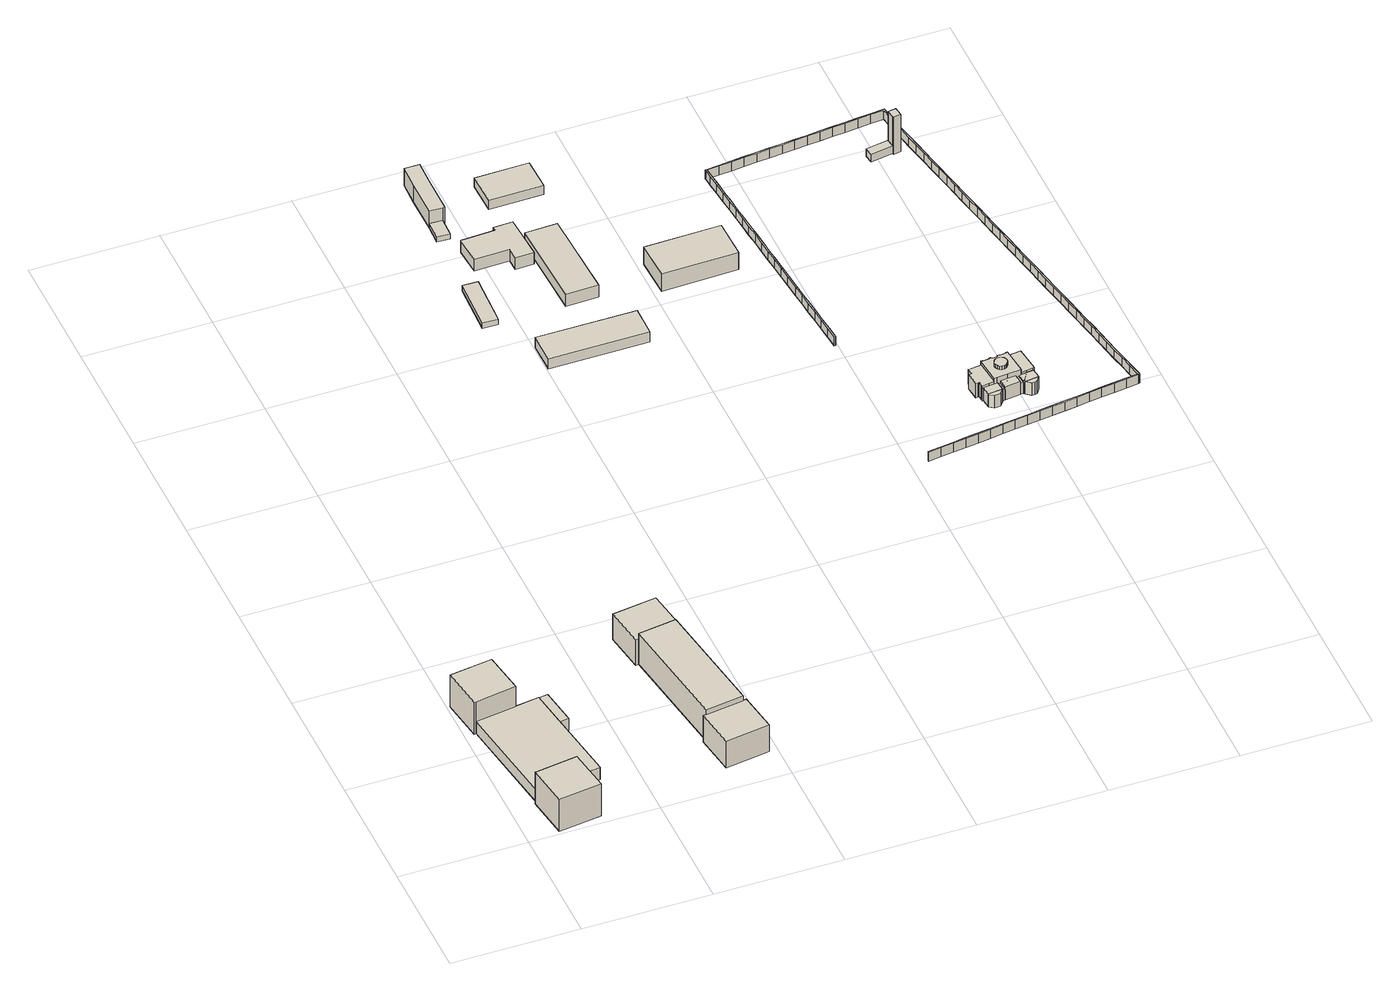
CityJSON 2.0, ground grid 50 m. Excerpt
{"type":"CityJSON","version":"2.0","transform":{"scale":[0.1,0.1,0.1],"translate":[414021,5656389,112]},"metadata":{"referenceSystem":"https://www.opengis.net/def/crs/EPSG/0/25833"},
"CityObjects":{
"building1":{"type":"Building","attributes":{"Gemeindeschluessel":14612000,"Geometrietyp2DReferenz":"3000","function":"31001_2000","roofType":"9999"},"children":["building1-1","building1-2","building1-3","building1-4"]},
"building1-1":{"type":"BuildingPart","attributes":{"Dachtyp_tdc":"tdcPolyFlatRoof","Dachneigung":0,"QualitaetDacherkennung":68,"Geometrietyp2DReferenz":"3000","measuredHeight":14.87,"roofType":"1000"},"parents":["building1"],"geometry":[{"type":"Solid","lod":"1","boundaries":[[[[0,1,2,3,4]],[[5,6,7,8,9]],[[4,6,5,0]],[[3,7,6,4]],[[2,8,7,3]],[[1,9,8,2]],[[0,5,9,1]]]]}]},
"building1-2":{"type":"BuildingPart","attributes":{"Dachtyp_tdc":"tdcPolyFlatRoof","Dachneigung":0,"QualitaetDacherkennung":89,"Geometrietyp2DReferenz":"3000","measuredHeight":5.55,"roofType":"1000"},"parents":["building1"],"geometry":[{"type":"Solid","lod":"1","boundaries":[[[[10,11,12,13]],[[14,15,16,17]],[[13,15,14,10]],[[12,16,15,13]],[[11,17,16,12]],[[10,14,17,11]]]]}]},
"building1-3":{"type":"BuildingPart","attributes":{"Dachtyp_tdc":"tdcPolyFlatRoof","Dachneigung":0,"QualitaetDacherkennung":70,"Geometrietyp2DReferenz":"3000","measuredHeight":14.86,"roofType":"1000"},"parents":["building1"],"geometry":[{"type":"Solid","lod":"1","boundaries":[[[[18,19,20,21,22]],[[23,24,25,26,27]],[[21,24,23,22]],[[20,25,24,21]],[[19,26,25,20]],[[18,27,26,19]],[[22,23,27,18]]]]}]},
"building1-4":{"type":"BuildingPart","attributes":{"Dachtyp_tdc":"tdcPolyFlatRoof","Dachneigung":0,"QualitaetDacherkennung":89,"Geometrietyp2DReferenz":"3000","measuredHeight":5.77,"roofType":"1000"},"parents":["building1"],"geometry":[{"type":"Solid","lod":"1","boundaries":[[[[28,29,30,31,32,33,34]],[[6,16,15,35,23,27,7]],[[33,16,6,34]],[[32,15,16,33]],[[31,35,15,32]],[[30,23,35,31]],[[29,27,23,30]],[[28,7,27,29]],[[34,6,7,28]]]]}]},
"building2":{"type":"Building","attributes":{"Gemeindeschluessel":14612000,"Geometrietyp2DReferenz":"3000","function":"31001_9998","roofType":"9999"},"children":["building2-1","building2-2","building2-3"]},
"building2-1":{"type":"BuildingPart","attributes":{"Dachtyp_tdc":"tdcPolyFlatRoof","Dachneigung":0,"QualitaetDacherkennung":52,"Geometrietyp2DReferenz":"3000","measuredHeight":14.39,"roofType":"1000"},"parents":["building2"],"geometry":[{"type":"Solid","lod":"1","boundaries":[[[[36,37,38,39,40]],[[41,42,43,44,45]],[[40,42,41,36]],[[39,43,42,40]],[[38,44,43,39]],[[37,45,44,38]],[[36,41,45,37]]]]}]},
"building2-2":{"type":"BuildingPart","attributes":{"Dachtyp_tdc":"tdcCutTentRoof","Dachneigung":1.8,"QualitaetDacherkennung":40,"Geometrietyp2DReferenz":"3000","measuredHeight":14.71,"roofType":"9999"},"parents":["building2"],"geometry":[{"type":"Solid","lod":"1","boundaries":[[[[46,47,48,49,50,51,52]],[[53,54,55,56,41,45,44]],[[52,54,53,46]],[[51,55,54,52]],[[50,56,55,51]],[[49,41,56,50]],[[48,45,41,49]],[[47,44,45,48]],[[46,53,44,47]]]]}]},
"building2-3":{"type":"BuildingPart","attributes":{"Dachtyp_tdc":"tdcCutTentRoof","Dachneigung":1.55,"QualitaetDacherkennung":36,"Geometrietyp2DReferenz":"3000","measuredHeight":14.62,"roofType":"9999"},"parents":["building2"],"geometry":[{"type":"Solid","lod":"1","boundaries":[[[[57,58,59,60,61,62]],[[63,64,65,43,42,66]],[[62,64,63,57]],[[61,65,64,62]],[[60,43,65,61]],[[59,42,43,60]],[[58,66,42,59]],[[57,63,66,58]]]]}]},
"building3":{"type":"Building","attributes":{"Dachtyp_tdc":"tdcPolyFlatRoof","Gemeindeschluessel":14612000,"Dachneigung":3.87,"QualitaetDacherkennung":97,"Geometrietyp2DReferenz":"3000","measuredHeight":2.72,"function":"31001_2000","roofType":"2100"},"geometry":[{"type":"Solid","lod":"1","boundaries":[[[[67,68,69,70]],[[71,72,73,74]],[[70,72,71,67]],[[69,73,72,70]],[[68,74,73,69]],[[67,71,74,68]]]]}]},
"building4":{"type":"Building","attributes":{"Dachtyp_tdc":"tdcPolyFlatRoof","Gemeindeschluessel":14612000,"Dachneigung":3.55,"QualitaetDacherkennung":96,"Geometrietyp2DReferenz":"3000","measuredHeight":2.34,"function":"31001_2000","roofType":"2100"},"geometry":[{"type":"Solid","lod":"1","boundaries":[[[[75,76,77,78]],[[79,80,81,82]],[[78,80,79,75]],[[77,81,80,78]],[[76,82,81,77]],[[75,79,82,76]]]]}]},
"building5":{"type":"Building","attributes":{"Dachtyp_tdc":"tdcGableRoof","Gemeindeschluessel":14612000,"Dachneigung":13.47,"QualitaetDacherkennung":93,"Geometrietyp2DReferenz":"3000","measuredHeight":5.56,"function":"31001_2000","roofType":"3100"},"geometry":[{"type":"Solid","lod":"1","boundaries":[[[[83,84,85,86]],[[87,88,89,90]],[[86,88,87,83]],[[85,89,88,86]],[[84,90,89,85]],[[83,87,90,84]]]]}]},
"building6":{"type":"Building","attributes":{"Dachtyp_tdc":"tdcFreeFormRoof","Gemeindeschluessel":14612000,"Dachneigung":67.89,"QualitaetDacherkennung":3,"Geometrietyp2DReferenz":"3000","measuredHeight":13.99,"function":"31001_2000","roofType":"5000"},"geometry":[{"type":"Solid","lod":"1","boundaries":[[[[91,92,93,94,95,96,97]],[[82,81,98,99,100,101,102]],[[97,81,82,91]],[[96,98,81,97]],[[95,99,98,96]],[[94,100,99,95]],[[93,101,100,94]],[[92,102,101,93]],[[91,82,102,92]]]]}]},
"building7":{"type":"Building","attributes":{"Dachtyp_tdc":"tdcFreeFormRoof","Gemeindeschluessel":14612000,"Dachneigung":32.17,"QualitaetDacherkennung":38,"Geometrietyp2DReferenz":"3000","measuredHeight":7.25,"function":"31001_2000","roofType":"5000"},"geometry":[{"type":"Solid","lod":"1","boundaries":[[[[103,104,105,106,107,108,109,110,111,112]],[[113,114,115,116,117,118,119,120,121,122]],[[112,114,113,103]],[[111,115,114,112]],[[110,116,115,111]],[[109,117,116,110]],[[108,118,117,109]],[[107,119,118,108]],[[106,120,119,107]],[[105,121,120,106]],[[104,122,121,105]],[[103,113,122,104]]]]}]},
"building8":{"type":"Building","attributes":{"Dachtyp_tdc":"tdcPolyFlatRoof","Gemeindeschluessel":14612000,"Dachneigung":0,"QualitaetDacherkennung":65,"Geometrietyp2DReferenz":"3000","measuredHeight":5.51,"function":"31001_2000","roofType":"1000"},"geometry":[{"type":"Solid","lod":"1","boundaries":[[[[123,124,125,126]],[[127,128,129,130]],[[126,128,127,123]],[[125,129,128,126]],[[124,130,129,125]],[[123,127,130,124]]]]}]},
"building9":{"type":"Building","attributes":{"Dachtyp_tdc":"tdcGableRoof","Gemeindeschluessel":14612000,"Dachneigung":14.51,"QualitaetDacherkennung":96,"Geometrietyp2DReferenz":"3000","measuredHeight":5.1,"function":"31001_2000","roofType":"3100"},"geometry":[{"type":"Solid","lod":"1","boundaries":[[[[131,132,133,134]],[[135,136,137,138]],[[134,136,135,131]],[[133,137,136,134]],[[132,138,137,133]],[[131,135,138,132]]]]}]},
"building10":{"type":"Building","attributes":{"Dachtyp_tdc":"tdcPolyFlatRoof","Gemeindeschluessel":14612000,"Dachneigung":0,"QualitaetDacherkennung":82,"Geometrietyp2DReferenz":"3000","measuredHeight":8.18,"function":"31001_2000","roofType":"1000"},"geometry":[{"type":"Solid","lod":"1","boundaries":[[[[139,140,141,142]],[[143,144,145,146]],[[142,144,143,139]],[[141,145,144,142]],[[140,146,145,141]],[[139,143,146,140]]]]}]},
"building11":{"type":"Building","attributes":{"Gemeindeschluessel":14612000,"QualitaetDacherkennung":100,"Geometrietyp2DReferenz":"3000","function":"31001_9998","roofType":"9999"},"children":["building11-1","building11-2","building11-3","building11-4","building11-5","building11-6","building11-7","building11-8","building11-9","building11-10","building11-11"]},
"building11-1":{"type":"BuildingPart","attributes":{"Dachtyp_tdc":"tdcPyramidRoof","Dachneigung":50.63,"QualitaetDacherkennung":100,"Geometrietyp2DReferenz":"3000","measuredHeight":6.32,"roofType":"4000"},"parents":["building11"],"geometry":[{"type":"Solid","lod":"1","boundaries":[[[[147,148,149,150,151,152,153]],[[154,155,156,157,158,159,160]],[[153,155,154,147]],[[152,156,155,153]],[[151,157,156,152]],[[150,158,157,151]],[[149,159,158,150]],[[148,160,159,149]],[[147,154,160,148]]]]}]},
"building11-2":{"type":"BuildingPart","attributes":{"Dachtyp_tdc":"tdcPyramidRoof","Dachneigung":50.66,"QualitaetDacherkennung":100,"Geometrietyp2DReferenz":"3000","measuredHeight":6.32,"roofType":"4000"},"parents":["building11"],"geometry":[{"type":"Solid","lod":"1","boundaries":[[[[161,162,163,164,165]],[[166,167,168,169,170]],[[165,167,166,161]],[[164,168,167,165]],[[163,169,168,164]],[[162,170,169,163]],[[161,166,170,162]]]]}]},
"building11-3":{"type":"BuildingPart","attributes":{"Dachtyp_tdc":"tdcPyramidRoof","Dachneigung":12.35,"QualitaetDacherkennung":100,"Geometrietyp2DReferenz":"3000","measuredHeight":8.81,"roofType":"3500"},"parents":["building11"],"geometry":[{"type":"Solid","lod":"1","boundaries":[[[[171,172,173,174,175,176,177,178,179,180,181,182,183,184,185,186,187,188,189,190]],[[191,192,193,194,195,196,197,198,199,200,201,202,203,204,205,206,207,208,209,210]],[[190,192,191,171]],[[189,193,192,190]],[[188,194,193,189]],[[187,195,194,188]],[[186,196,195,187]],[[185,197,196,186]],[[184,198,197,185]],[[183,199,198,184]],[[182,200,199,183]],[[181,201,200,182]],[[180,202,201,181]],[[179,203,202,180]],[[178,204,203,179]],[[177,205,204,178]],[[176,206,205,177]],[[175,207,206,176]],[[174,208,207,175]],[[173,209,208,174]],[[172,210,209,173]],[[171,191,210,172]]]]}]},
"building11-4":{"type":"BuildingPart","attributes":{"Dachtyp_tdc":"tdcGableRoof","Dachneigung":33.6,"QualitaetDacherkennung":100,"Geometrietyp2DReferenz":"3000","measuredHeight":7.17,"roofType":"3100"},"parents":["building11"],"geometry":[{"type":"Solid","lod":"1","boundaries":[[[[211,212,213,214]],[[215,216,217,218]],[[214,216,215,211]],[[213,217,216,214]],[[212,218,217,213]],[[211,215,218,212]]]]}]},
"building11-5":{"type":"BuildingPart","attributes":{"Dachtyp_tdc":"tdcPyramidRoof","Dachneigung":10.62,"QualitaetDacherkennung":100,"Geometrietyp2DReferenz":"3000","measuredHeight":7.38,"roofType":"3500"},"parents":["building11"],"geometry":[{"type":"Solid","lod":"1","boundaries":[[[[219,220,221,222,223,224,225,226,227,228,229,230,231,232,233,234]],[[207,235,206,236,237,238,239,240,241,242,243,244,245,246,247,248]],[[234,235,207,219]],[[233,206,235,234]],[[232,236,206,233]],[[231,237,236,232]],[[230,238,237,231]],[[229,239,238,230]],[[228,240,239,229]],[[227,241,240,228]],[[226,242,241,227]],[[225,243,242,226]],[[224,244,243,225]],[[223,245,244,224]],[[222,246,245,223]],[[221,247,246,222]],[[220,248,247,221]],[[219,207,248,220]]]]}]},
"building11-6":{"type":"BuildingPart","attributes":{"Dachtyp_tdc":"tdcHipAndGableRoof","Dachneigung":18.54,"QualitaetDacherkennung":100,"Geometrietyp2DReferenz":"3000","measuredHeight":6.32,"roofType":"5000"},"parents":["building11"],"geometry":[{"type":"Solid","lod":"1","boundaries":[[[[152,151,249,250,251,252]],[[156,253,254,255,256,157]],[[252,253,156,152]],[[251,254,253,252]],[[250,255,254,251]],[[249,256,255,250]],[[151,157,256,249]],[[152,156,157,151]]]]}]},
"building11-7":{"type":"BuildingPart","attributes":{"Dachtyp_tdc":"tdcLeanToRoof","Dachneigung":0,"QualitaetDacherkennung":100,"Geometrietyp2DReferenz":"3000","measuredHeight":5.15,"roofType":"2100"},"parents":["building11"],"geometry":[{"type":"Solid","lod":"1","boundaries":[[[[257,258,259,260,261,262]],[[263,218,264,265,266,267]],[[262,218,263,257]],[[261,264,218,262]],[[260,265,264,261]],[[259,266,265,260]],[[258,267,266,259]],[[257,263,267,258]]]]}]},
"building11-8":{"type":"BuildingPart","attributes":{"Dachtyp_tdc":"tdcPyramidRoof","Dachneigung":10.61,"QualitaetDacherkennung":100,"Geometrietyp2DReferenz":"3000","measuredHeight":7.38,"roofType":"3500"},"parents":["building11"],"geometry":[{"type":"Solid","lod":"1","boundaries":[[[[268,269,270,271,272,273,274,275,276]],[[277,278,279,256,280,203,281,202,282]],[[276,278,277,268]],[[275,279,278,276]],[[274,256,279,275]],[[273,280,256,274]],[[272,203,280,273]],[[271,281,203,272]],[[270,202,281,271]],[[269,282,202,270]],[[268,277,282,269]]]]}]},
"building11-9":{"type":"BuildingPart","attributes":{"Dachtyp_tdc":"tdcHipAndGableRoof","Dachneigung":18.54,"QualitaetDacherkennung":100,"Geometrietyp2DReferenz":"3000","measuredHeight":6.35,"roofType":"5000"},"parents":["building11"],"geometry":[{"type":"Solid","lod":"1","boundaries":[[[[162,283,284,285,286,163]],[[170,169,287,288,237,205]],[[163,169,170,162]],[[286,287,169,163]],[[285,288,287,286]],[[284,237,288,285]],[[283,205,237,284]],[[162,170,205,283]]]]}]},
"building11-10":{"type":"BuildingPart","attributes":{"Dachtyp_tdc":"tdcLeanToRoof","Dachneigung":0,"QualitaetDacherkennung":100,"Geometrietyp2DReferenz":"3000","measuredHeight":5.24,"roofType":"2100"},"parents":["building11"],"geometry":[{"type":"Solid","lod":"1","boundaries":[[[[289,290,291,292,257,293]],[[294,295,296,297,298,299]],[[293,295,294,289]],[[257,296,295,293]],[[292,297,296,257]],[[291,298,297,292]],[[290,299,298,291]],[[289,294,299,290]]]]}]},
"building11-11":{"type":"BuildingPart","attributes":{"Dachtyp_tdc":"tdcTentRoof","Dachneigung":22.2,"QualitaetDacherkennung":100,"Geometrietyp2DReferenz":"3000","measuredHeight":2.03,"roofType":"3500"},"parents":["building11"],"geometry":[{"type":"Solid","lod":"1","boundaries":[[[[300,301,302,303,304,305,306,307,308,309,310,311,312,313,314,315,316,317]],[[318,319,320,321,322,323,324,325,326,327,328,329,330,331,332,333,334,335]],[[317,319,318,300]],[[316,320,319,317]],[[315,321,320,316]],[[314,322,321,315]],[[313,323,322,314]],[[312,324,323,313]],[[311,325,324,312]],[[310,326,325,311]],[[309,327,326,310]],[[308,328,327,309]],[[307,329,328,308]],[[306,330,329,307]],[[305,331,330,306]],[[304,332,331,305]],[[303,333,332,304]],[[302,334,333,303]],[[301,335,334,302]],[[300,318,335,301]]]]}]},
"building12":{"type":"Building","attributes":{"Erfassungsdatum_Objekt":"2022-03-29","BodenHoehe":0,"gemHoehe":0,"BauwerkHoehe":3,"Gemeindeschluessel":"14612000","Geometrietyp2DReferenz":"3000","measuredHeight":3,"function":"51009_1700"},"geometry":[{"type":"Solid","lod":"1","boundaries":[[[[336,337,338,339,340,341,342,343,344,345,346,347,348,349,350,351,352,353,354,355,356,357,358,359,360,361,362,363,364,365,366,367,368,369,370,371,372,373,374,375,376,377,378,379,380,381,382,383,384,385,386,387,388,389,390,391,392,393,394,395,396,397,398,399,400,401,402,403,404,405,406,407,408,409,410,411,412,413,414,415,416,417,418,419,420,421,422,423,424,425,426,427,428,429,430,431,432,433,434,435,436,437,438,439,440,441,442,443,444,445,446,447,448,449,450,451,452,453,454,455,456,457,458,459,460,461,462,463,464,465,466,467,468,469,470,471,472,473,474,475,476,477,478,479,480,481,482,483,484,485,486,487,488,489,490,491,492,493,494,495,496,497,498,499,500,501,502,503,504,505,506,507,508,509,510,511,512,513,514]],[[515,516,517,518,519,520,521,522,523,524,525,526,527,528,529,530,531,532,533,534,535,536,537,538,539,540,541,542,543,544,545,546,547,548,549,550,551,552,553,554,555,556,557,558,559,560,561,562,563,564,565,566,567,568,569,570,571,572,573,574,575,576,577,578,579,580,581,582,583,584,585,586,587,588,589,590,591,592,593,594,595,596,597,598,599,600,601,602,603,604,605,606,607,608,609,610,611,612,613,614,615,616,617,618,619,620,621,622,623,624,625,626,627,628,629,630,631,632,633,634,635,636,637,638,639,640,641,642,643,644,645,646,647,648,649,650,651,652,653,654,655,656,657,658,659,660,661,662,663,664,665,666,667,668,669,670,671,672,673,674,675,676,677,678,679,680,681,682,683,684,685,686,687,688,689,690,691,692,693]],[[514,516,515,336]],[[513,517,516,514]],[[512,518,517,513]],[[511,519,518,512]],[[510,520,519,511]],[[509,521,520,510]],[[508,522,521,509]],[[507,523,522,508]],[[506,524,523,507]],[[505,525,524,506]],[[504,526,525,505]],[[503,527,526,504]],[[502,528,527,503]],[[501,529,528,502]],[[500,530,529,501]],[[499,531,530,500]],[[498,532,531,499]],[[497,533,532,498]],[[496,534,533,497]],[[495,535,534,496]],[[494,536,535,495]],[[493,537,536,494]],[[492,538,537,493]],[[491,539,538,492]],[[490,540,539,491]],[[489,541,540,490]],[[488,542,541,489]],[[487,543,542,488]],[[486,544,543,487]],[[485,545,544,486]],[[484,546,545,485]],[[483,547,546,484]],[[482,548,547,483]],[[481,549,548,482]],[[480,550,549,481]],[[479,551,550,480]],[[478,552,551,479]],[[477,553,552,478]],[[476,554,553,477]],[[475,555,554,476]],[[474,556,555,475]],[[473,557,556,474]],[[472,558,557,473]],[[471,559,558,472]],[[470,560,559,471]],[[469,561,560,470]],[[468,562,561,469]],[[467,563,562,468]],[[466,564,563,467]],[[465,565,564,466]],[[464,566,565,465]],[[463,567,566,464]],[[462,568,567,463]],[[461,569,568,462]],[[460,570,569,461]],[[459,571,570,460]],[[458,572,571,459]],[[457,573,572,458]],[[456,574,573,457]],[[455,575,574,456]],[[454,576,575,455]],[[453,577,576,454]],[[452,578,577,453]],[[451,579,578,452]],[[450,580,579,451]],[[449,581,580,450]],[[448,582,581,449]],[[447,583,582,448]],[[446,584,583,447]],[[445,585,584,446]],[[444,586,585,445]],[[443,587,586,444]],[[442,588,587,443]],[[441,589,588,442]],[[440,590,589,441]],[[439,591,590,440]],[[438,592,591,439]],[[437,593,592,438]],[[436,594,593,437]],[[435,595,594,436]],[[434,596,595,435]],[[433,597,596,434]],[[432,598,597,433]],[[431,599,598,432]],[[430,600,599,431]],[[429,601,600,430]],[[428,602,601,429]],[[427,603,602,428]],[[426,604,603,427]],[[425,605,604,426]],[[424,606,605,425]],[[423,607,606,424]],[[422,608,607,423]],[[421,609,608,422]],[[420,610,609,421]],[[419,611,610,420]],[[418,612,611,419]],[[417,613,612,418]],[[416,614,613,417]],[[415,615,614,416]],[[414,616,615,415]],[[413,617,616,414]],[[412,618,617,413]],[[411,619,618,412]],[[410,620,619,411]],[[409,621,620,410]],[[408,622,621,409]],[[407,623,622,408]],[[406,624,623,407]],[[405,625,624,406]],[[404,626,625,405]],[[403,627,626,404]],[[402,628,627,403]],[[401,629,628,402]],[[400,630,629,401]],[[399,631,630,400]],[[398,632,631,399]],[[397,633,632,398]],[[396,634,633,397]],[[395,635,634,396]],[[394,636,635,395]],[[393,637,636,394]],[[392,638,637,393]],[[391,639,638,392]],[[390,640,639,391]],[[389,641,640,390]],[[388,642,641,389]],[[387,643,642,388]],[[386,644,643,387]],[[385,645,644,386]],[[384,646,645,385]],[[383,647,646,384]],[[382,648,647,383]],[[381,649,648,382]],[[380,650,649,381]],[[379,651,650,380]],[[378,652,651,379]],[[377,653,652,378]],[[376,654,653,377]],[[375,655,654,376]],[[374,656,655,375]],[[373,657,656,374]],[[372,658,657,373]],[[371,659,658,372]],[[370,660,659,371]],[[369,661,660,370]],[[368,662,661,369]],[[367,663,662,368]],[[366,664,663,367]],[[365,665,664,366]],[[364,666,665,365]],[[363,667,666,364]],[[362,668,667,363]],[[361,669,668,362]],[[360,670,669,361]],[[359,671,670,360]],[[358,672,671,359]],[[357,673,672,358]],[[356,674,673,357]],[[355,675,674,356]],[[354,676,675,355]],[[353,677,676,354]],[[352,678,677,353]],[[351,679,678,352]],[[350,680,679,351]],[[349,681,680,350]],[[348,682,681,349]],[[347,683,682,348]],[[346,684,683,347]],[[345,685,684,346]],[[344,686,685,345]],[[343,687,686,344]],[[342,688,687,343]],[[341,689,688,342]],[[340,690,689,341]],[[339,691,690,340]],[[338,692,691,339]],[[337,693,692,338]],[[336,515,693,337]]]]}]},
"building13":{"type":"Building","attributes":{"Dachtyp_tdc":"tdcFreeFormRoof","Gemeindeschluessel":14612000,"Dachneigung":37.8,"QualitaetDacherkennung":48,"Geometrietyp2DReferenz":"3000","measuredHeight":4.28,"function":"31001_9998","roofType":"5000"},"geometry":[{"type":"Solid","lod":"1","boundaries":[[[[694,695,696,697,698]],[[699,700,701,702,703]],[[698,700,699,694]],[[697,701,700,698]],[[696,702,701,697]],[[695,703,702,696]],[[694,699,703,695]]]]}]},
"building14":{"type":"Building","attributes":{"Dachtyp_tdc":"tdcFreeFormRoof","Gemeindeschluessel":14612000,"Dachneigung":58.5,"QualitaetDacherkennung":5,"Geometrietyp2DReferenz":"3000","measuredHeight":18.64,"function":"31001_9998","roofType":"5000"},"geometry":[{"type":"Solid","lod":"1","boundaries":[[[[704,705,706,707,708]],[[709,710,711,702,701]],[[708,710,709,704]],[[707,711,710,708]],[[706,702,711,707]],[[705,701,702,706]],[[704,709,701,705]]]]}]}
},
"vertices":[
[176,792,158],[9,768,158],[33,600,158],[41,601,158],[201,624,158],[176,792,9],[201,624,9],[41,601,9],[33,600,9],[9,768,9],
[350,495,65],[329,643,65],[293,638,65],[314,490,65],[350,495,9],[314,490,9],[293,638,9],[329,643,9],
[103,174,158],[95,173,158],[119,5,158],[287,29,158],[262,197,158],[262,197,9],[287,29,9],[119,5,9],[95,173,9],[103,174,9],
[41,601,67],[103,174,67],[262,197,67],[355,210,67],[314,490,67],[293,638,67],[201,624,67],[355,210,9],
[859,753,154],[710,732,154],[711,732,154],[779,263,154],[928,284,154],[859,753,10],[928,284,10],[779,263,10],[711,732,10],[710,732,10],
[698,730,129],[711,732,129],[710,732,129],[859,753,129],[872,755,129],[848,914,129],[675,889,129],[698,730,10],[675,889,10],[848,914,10],[872,755,10],
[964,127,134],[940,286,134],[928,284,134],[779,263,134],[767,261,134],[790,102,134],[964,127,10],[790,102,10],[767,261,10],[940,286,10],
[929,2612,29],[938,2825,29],[879,2827,29],[870,2614,29],[929,2612,4],[870,2614,4],[879,2827,4],[938,2825,4],
[944,3105,23],[946,3183,23],[897,3185,23],[894,3107,23],[944,3105,1],[894,3107,1],[897,3185,1],[946,3183,1],
[1002,2445,56],[1003,2321,56],[1389,2322,56],[1389,2445,56],[1002,2445,9],[1389,2445,9],[1389,2322,9],[1003,2321,9],
[946,3183,82],[954,3183,82],[955,3330,82],[957,3428,82],[899,3429,82],[897,3331,82],[897,3185,82],[897,3331,1],[899,3429,1],[957,3428,1],[955,3330,1],[954,3183,1],
[1084,3045,57],[1085,3029,57],[956,3023,57],[952,3023,57],[951,3021,57],[957,2910,57],[1094,2915,57],[1095,2864,57],[1167,2867,57],[1159,3048,57],[1084,3045,3],[1159,3048,3],[1167,2867,3],[1095,2864,3],[1094,2915,3],[957,2910,3],[951,3021,3],[952,3023,3],[956,3023,3],[1085,3029,3],
[1186,2613,60],[1312,2617,60],[1300,2978,60],[1174,2974,60],[1186,2613,5],[1174,2974,5],[1300,2978,5],[1312,2617,5],
[1126,3331,43],[1128,3200,43],[1338,3204,43],[1335,3335,43],[1126,3331,1],[1335,3335,1],[1338,3204,1],[1128,3200,1],
[1523,2715,91],[1527,2557,91],[1822,2565,91],[1819,2722,91],[1523,2715,10],[1819,2722,10],[1822,2565,10],[1527,2557,10],
[2531,1556,68],[2544,1557,68],[2552,1558,68],[2567,1577,68],[2567,1578,68],[2513,1572,68],[2513,1571,68],[2531,1556,10],[2513,1571,10],[2513,1572,10],[2567,1578,10],[2567,1577,10],[2552,1558,10],[2544,1557,10],
[2408,1544,68],[2423,1563,68],[2366,1558,68],[2367,1553,68],[2384,1541,68],[2408,1544,10],[2384,1541,10],[2367,1553,10],[2366,1558,10],[2423,1563,10],
[2431,1706,92],[2405,1703,92],[2405,1706,92],[2399,1705,92],[2398,1705,92],[2408,1602,92],[2419,1603,92],[2461,1607,92],[2513,1612,92],[2503,1716,92],[2502,1716,92],[2497,1715,92],[2497,1713,92],[2470,1710,92],[2470,1712,92],[2462,1712,92],[2463,1707,92],[2438,1705,92],[2438,1710,92],[2431,1709,92],[2431,1706,10],[2431,1709,10],[2438,1710,10],[2438,1705,10],[2463,1707,10],[2462,1712,10],[2470,1712,10],[2470,1710,10],[2497,1713,10],[2497,1715,10],[2502,1716,10],[2503,1716,10],[2513,1612,10],[2461,1607,10],[2419,1603,10],[2408,1602,10],[2398,1705,10],[2399,1705,10],[2405,1706,10],[2405,1703,10],
[2495,1573,73],[2491,1610,73],[2430,1604,73],[2434,1566,73],[2495,1573,12],[2434,1566,12],[2430,1604,12],[2491,1610,12],
[2398,1705,77],[2397,1705,77],[2398,1702,77],[2350,1696,77],[2347,1696,77],[2350,1671,77],[2347,1671,77],[2337,1670,77],[2343,1616,77],[2352,1617,77],[2356,1618,77],[2358,1601,77],[2359,1597,77],[2388,1600,77],[2408,1602,77],[2403,1654,77],[2403,1654,10],[2388,1600,10],[2359,1597,10],[2358,1601,10],[2356,1618,10],[2352,1617,10],[2343,1616,10],[2337,1670,10],[2347,1671,10],[2350,1671,10],[2347,1696,10],[2350,1696,10],[2398,1702,10],[2397,1705,10],
[2562,1617,68],[2504,1611,68],[2508,1575,68],[2512,1575,68],[2512,1575,10],[2508,1575,10],[2504,1611,10],[2562,1617,10],
[2461,1607,63],[2493,1573,63],[2510,1575,63],[2535,1614,63],[2513,1612,63],[2491,1610,63],[2461,1607,12],[2513,1612,12],[2535,1614,12],[2510,1575,12],[2493,1573,12],
[2505,1713,78],[2505,1716,78],[2503,1716,78],[2508,1664,78],[2513,1612,78],[2535,1614,78],[2562,1617,78],[2566,1618,78],[2554,1719,78],[2505,1713,10],[2554,1719,10],[2566,1618,10],[2535,1614,10],[2508,1664,10],[2505,1716,10],
[2419,1603,68],[2359,1597,68],[2359,1593,68],[2362,1594,68],[2362,1594,10],[2359,1593,10],
[2423,1563,63],[2423,1564,63],[2423,1565,63],[2435,1566,63],[2388,1600,63],[2423,1563,11],[2388,1600,11],[2461,1607,11],[2435,1566,11],[2423,1565,11],[2423,1564,11],
[2478,1651,108],[2479,1659,108],[2478,1667,108],[2474,1675,108],[2467,1680,108],[2460,1683,108],[2451,1683,108],[2443,1680,108],[2437,1675,108],[2433,1667,108],[2431,1659,108],[2433,1651,108],[2437,1644,108],[2443,1638,108],[2451,1635,108],[2460,1635,108],[2467,1638,108],[2474,1644,108],[2478,1651,93],[2474,1644,93],[2467,1638,93],[2460,1635,93],[2451,1635,93],[2443,1638,93],[2437,1644,93],[2433,1651,93],[2431,1659,93],[2433,1667,93],[2437,1675,93],[2443,1680,93],[2451,1683,93],[2460,1683,93],[2467,1680,93],[2474,1675,93],[2478,1667,93],[2479,1659,93],
[1897,3066,46],[1897,3065,46],[1900,3027,46],[1905,2977,46],[1909,2927,46],[1914,2878,46],[1918,2828,46],[1923,2778,46],[1927,2728,46],[1932,2678,46],[1936,2629,46],[1940,2579,46],[1945,2529,46],[1949,2479,46],[1954,2429,46],[1959,2366,46],[1964,2316,46],[1968,2266,46],[1973,2216,46],[1977,2167,46],[1982,2117,46],[1986,2067,46],[1991,2067,46],[1987,2117,46],[1982,2167,46],[1978,2217,46],[1973,2267,46],[1969,2316,46],[1964,2366,46],[1959,2430,46],[1954,2480,46],[1950,2529,46],[1945,2579,46],[1941,2629,46],[1937,2679,46],[1932,2729,46],[1928,2778,46],[1923,2828,46],[1919,2878,46],[1914,2928,46],[1910,2978,46],[1905,3027,46],[1902,3062,46],[1950,3066,46],[1999,3071,46],[2049,3076,46],[2099,3081,46],[2149,3086,46],[2199,3090,46],[2248,3095,46],[2298,3100,46],[2348,3105,46],[2398,3110,46],[2447,3114,46],[2497,3119,46],[2547,3124,46],[2598,3129,46],[2606,3082,46],[2614,3033,46],[2618,3012,46],[2627,2962,46],[2636,2913,46],[2646,2864,46],[2655,2815,46],[2664,2766,46],[2674,2717,46],[2683,2668,46],[2692,2618,46],[2701,2569,46],[2711,2520,46],[2720,2471,46],[2729,2422,46],[2738,2373,46],[2748,2324,46],[2757,2274,46],[2766,2225,46],[2776,2176,46],[2785,2127,46],[2794,2078,46],[2803,2029,46],[2813,1980,46],[2822,1931,46],[2831,1881,46],[2840,1832,46],[2850,1783,46],[2859,1734,46],[2868,1685,46],[2877,1636,46],[2887,1587,46],[2896,1537,46],[2906,1486,46],[2859,1480,46],[2809,1473,46],[2760,1467,46],[2710,1460,46],[2660,1453,46],[2611,1447,46],[2561,1440,46],[2512,1434,46],[2462,1427,46],[2413,1420,46],[2363,1414,46],[2314,1407,46],[2264,1400,46],[2214,1394,46],[2165,1387,46],[2115,1381,46],[2066,1374,46],[2066,1369,46],[2116,1376,46],[2166,1382,46],[2215,1389,46],[2265,1395,46],[2314,1402,46],[2364,1409,46],[2413,1415,46],[2463,1422,46],[2512,1429,46],[2562,1435,46],[2612,1442,46],[2661,1448,46],[2711,1455,46],[2760,1462,46],[2810,1468,46],[2859,1475,46],[2907,1481,46],[2911,1482,46],[2912,1482,46],[2911,1486,46],[2911,1487,46],[2901,1538,46],[2892,1588,46],[2882,1637,46],[2873,1686,46],[2864,1735,46],[2855,1784,46],[2845,1833,46],[2836,1882,46],[2827,1931,46],[2817,1981,46],[2808,2030,46],[2799,2079,46],[2790,2128,46],[2780,2177,46],[2771,2226,46],[2762,2275,46],[2753,2325,46],[2743,2374,46],[2734,2423,46],[2725,2472,46],[2716,2521,46],[2706,2570,46],[2697,2619,46],[2688,2668,46],[2678,2718,46],[2669,2767,46],[2660,2816,46],[2651,2865,46],[2641,2914,46],[2632,2963,46],[2623,3012,46],[2619,3033,46],[2611,3083,46],[2603,3134,46],[2602,3134,46],[2546,3129,46],[2497,3124,46],[2447,3119,46],[2397,3115,46],[2347,3110,46],[2298,3105,46],[2248,3100,46],[2198,3095,46],[2148,3091,46],[2098,3086,46],[2049,3081,46],[1999,3076,46],[1949,3071,46],[1898,3066,46],[1897,3066,4],[1898,3066,4],[1949,3071,4],[1999,3076,4],[2049,3081,4],[2098,3086,4],[2148,3091,4],[2198,3095,4],[2248,3100,4],[2298,3105,4],[2347,3110,4],[2397,3115,4],[2447,3119,4],[2497,3124,4],[2546,3129,4],[2602,3134,4],[2603,3134,4],[2611,3083,4],[2619,3033,4],[2623,3012,4],[2632,2963,4],[2641,2914,4],[2651,2865,4],[2660,2816,4],[2669,2767,4],[2678,2718,4],[2688,2668,4],[2697,2619,4],[2706,2570,4],[2716,2521,4],[2725,2472,4],[2734,2423,4],[2743,2374,4],[2753,2325,4],[2762,2275,4],[2771,2226,4],[2780,2177,4],[2790,2128,4],[2799,2079,4],[2808,2030,4],[2817,1981,4],[2827,1931,4],[2836,1882,4],[2845,1833,4],[2855,1784,4],[2864,1735,4],[2873,1686,4],[2882,1637,4],[2892,1588,4],[2901,1538,4],[2911,1487,4],[2911,1486,4],[2912,1482,4],[2911,1482,4],[2907,1481,4],[2859,1475,4],[2810,1468,4],[2760,1462,4],[2711,1455,4],[2661,1448,4],[2612,1442,4],[2562,1435,4],[2512,1429,4],[2463,1422,4],[2413,1415,4],[2364,1409,4],[2314,1402,4],[2265,1395,4],[2215,1389,4],[2166,1382,4],[2116,1376,4],[2066,1369,4],[2066,1374,4],[2115,1381,4],[2165,1387,4],[2214,1394,4],[2264,1400,4],[2314,1407,4],[2363,1414,4],[2413,1420,4],[2462,1427,4],[2512,1434,4],[2561,1440,4],[2611,1447,4],[2660,1453,4],[2710,1460,4],[2760,1467,4],[2809,1473,4],[2859,1480,4],[2906,1486,4],[2896,1537,4],[2887,1587,4],[2877,1636,4],[2868,1685,4],[2859,1734,4],[2850,1783,4],[2840,1832,4],[2831,1881,4],[2822,1931,4],[2813,1980,4],[2803,2029,4],[2794,2078,4],[2785,2127,4],[2776,2176,4],[2766,2225,4],[2757,2274,4],[2748,2324,4],[2738,2373,4],[2729,2422,4],[2720,2471,4],[2711,2520,4],[2701,2569,4],[2692,2618,4],[2683,2668,4],[2674,2717,4],[2664,2766,4],[2655,2815,4],[2646,2864,4],[2636,2913,4],[2627,2962,4],[2618,3012,4],[2614,3033,4],[2606,3082,4],[2598,3129,4],[2547,3124,4],[2497,3119,4],[2447,3114,4],[2398,3110,4],[2348,3105,4],[2298,3100,4],[2248,3095,4],[2199,3090,4],[2149,3086,4],[2099,3081,4],[2049,3076,4],[1999,3071,4],[1950,3066,4],[1902,3062,4],[1905,3027,4],[1910,2978,4],[1914,2928,4],[1919,2878,4],[1923,2828,4],[1928,2778,4],[1932,2729,4],[1937,2679,4],[1941,2629,4],[1945,2579,4],[1950,2529,4],[1954,2480,4],[1959,2430,4],[1964,2366,4],[1969,2316,4],[1973,2267,4],[1978,2217,4],[1982,2167,4],[1987,2117,4],[1991,2067,4],[1986,2067,4],[1982,2117,4],[1977,2167,4],[1973,2216,4],[1968,2266,4],[1964,2316,4],[1959,2366,4],[1954,2429,4],[1949,2479,4],[1945,2529,4],[1940,2579,4],[1936,2629,4],[1932,2678,4],[1927,2728,4],[1923,2778,4],[1918,2828,4],[1914,2878,4],[1909,2927,4],[1905,2977,4],[1900,3027,4],[1897,3065,4],
[2466,2965,42],[2472,2929,42],[2559,2943,42],[2554,2974,42],[2553,2979,42],[2466,2965,7],[2553,2979,7],[2554,2974,7],[2559,2943,7],[2472,2929,7],
[2583,2978,181],[2554,2974,181],[2559,2943,181],[2560,2938,181],[2589,2943,181],[2583,2978,7],[2589,2943,7],[2560,2938,7]
]}
